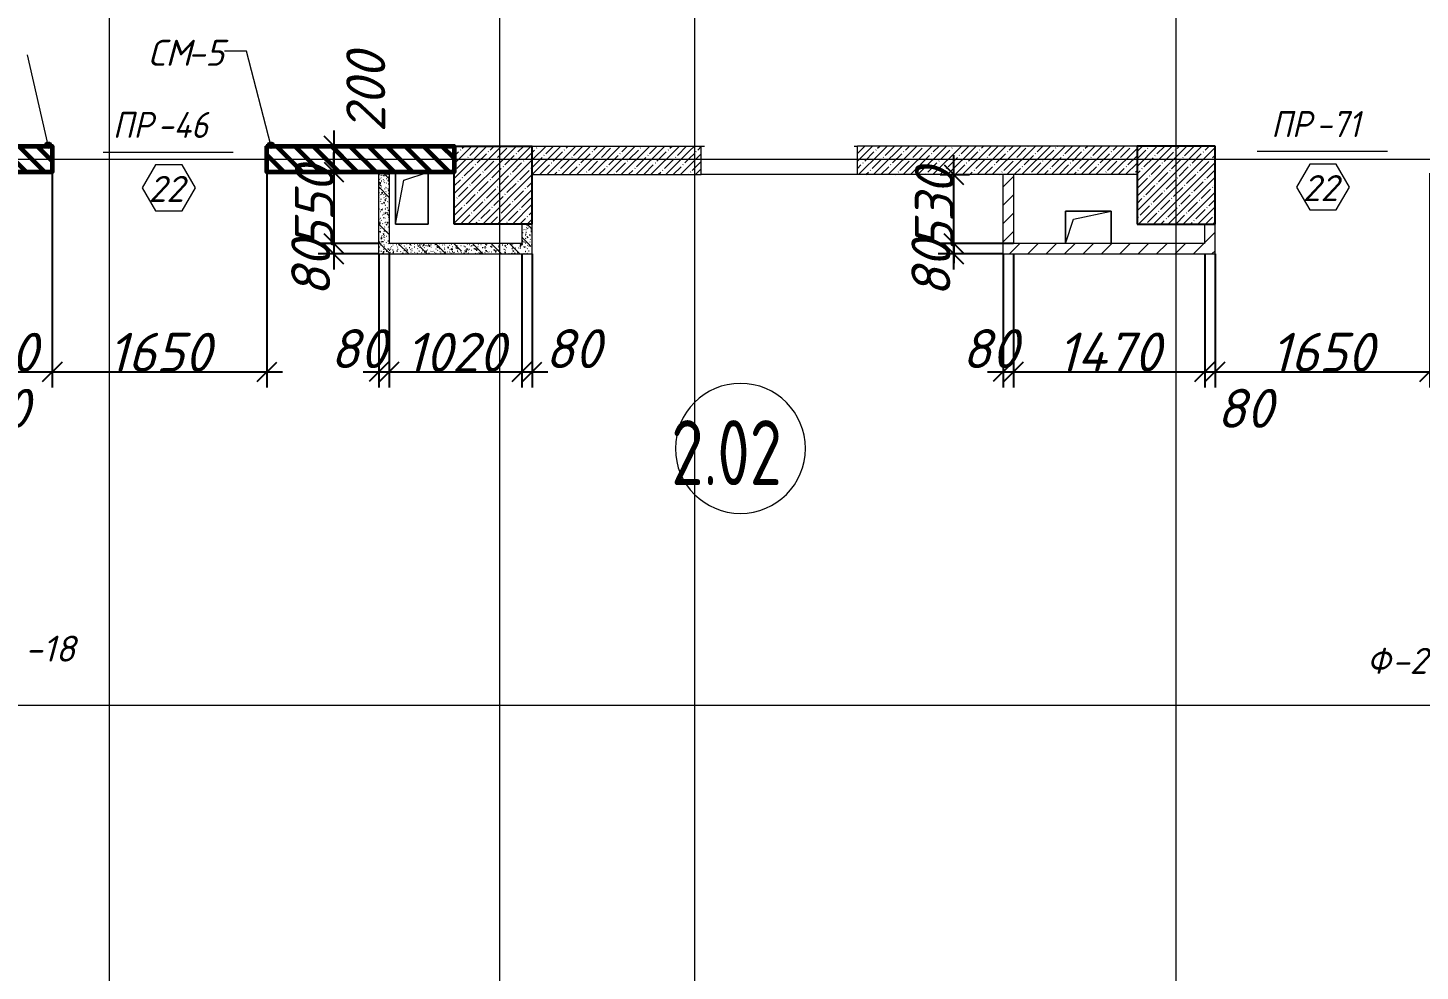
# Model space of a CAD drawing. Header units: millimetres. Extents: x 12986 to 523328, y -9759 to 30092.
# Drawn here: x 252479 to 263184, y -1211 to 6043 of the extents above; entities that cross this region are included whole.
import ezdxf

# ---------------------------------------------------------------- set-up
doc = ezdxf.new("R2010")
doc.units = ezdxf.units.MM
for name, color, linetype, lineweight in [('5) Блок ячеистый', 160, 'Continuous', 60), ('A-ANNO-DIMS', 7, 'Continuous', 9), ('A-AREA-IDEN', 7, 'Continuous', 9), ('A-DOOR-IDEN', 7, 'Continuous', 9), ('A-FLOR', 7, 'Continuous', 9), ('A-GENM', 7, 'Continuous', 9), ('A-GENM-1', 7, 'Continuous', 25), ('A-GENM-IDEN', 7, 'Continuous', 9), ('A-WALL-6', 18, 'Continuous', 13), ('A-WALL-FNSH-2', 7, 'Continuous', 5), ('A-WALL-FNSH-4', 250, 'Continuous', 13), ('A-WALL-PATT-1', 7, 'Continuous', 5), ('A-WALL-PATT-3', 250, 'Continuous', 5), ('A-WALL-PATT-4', 250, 'Continuous', 5), ('I-WALL', 7, 'Continuous', 5), ('S-COLS', 7, 'Continuous', 9), ('S-COLS-1', 7, 'Continuous', 5), ('S-COLS-2', 7, 'Continuous', 25), ('Оси-1', 7, 'Continuous', 20)]:
    doc.layers.add(name, color=color, linetype=linetype, lineweight=lineweight)
doc.layers.add('A-WALL-3', color=7, linetype='Continuous', lineweight=5, true_color=0x000000)
doc.layers.add('A-WALL-FNSH-3', color=7, linetype='Continuous', lineweight=13, true_color=0x008000)
doc.styles.add('ISOCPEUR_I_2', font='isocpeui.ttf', dxfattribs={"height": 300})
doc.styles.add('ISOCPEUR_I_4', font='isocpeui.ttf', dxfattribs={"width": 0.9, "height": 300})
doc.styles.add('СПДС', font='ГОСТ тип А.ttf', dxfattribs={"width": 0.9})
doc.dimstyles.new('ISO-2_0_0_9К_СРЕДНИЙ', dxfattribs={"dimscale": 304.8, "dimtxt": 199.196235, "dimasz": 0.492126, "dimexe": 0.393701, "dimexo": 0, "dimgap": 0, "dimtad": 1, "dimdec": 0, "dimzin": 0, "dimdsep": 46, "dimtxsty": 'ISOCPEUR_I_2', "dimblk1": 'OBLIQUE', "dimblk2": 'OBLIQUE', "dimsah": 1, "dimcen": 0.09, "dimdle": 0.393701, "dimazin": 0, "dimtfac": 1, "dimtdec": 4, "dimtix": 1, "dimtmove": 2, "dimatfit": 3, "dimfxl": 1, "dimtvp": 1, "dimtolj": 1, "dimtzin": 0, "dimarcsym": 2})
doc.dimstyles.new('ISO-2_0_0_9К_СРЕДНИЙ_2', dxfattribs={"dimscale": 304.8, "dimtxt": 199.196235, "dimasz": 0.492126, "dimexe": 0.393701, "dimexo": 0, "dimgap": 0, "dimtad": 1, "dimdec": 0, "dimzin": 0, "dimdsep": 46, "dimtxsty": 'ISOCPEUR_I_2', "dimblk1": 'OBLIQUE', "dimblk2": 'OBLIQUE', "dimsah": 1, "dimcen": 0.09, "dimdle": 0.393701, "dimazin": 0, "dimtfac": 1, "dimtdec": 4, "dimtix": 1, "dimtmove": 0, "dimatfit": 3, "dimfxl": 1, "dimtvp": 1, "dimtolj": 1, "dimtzin": 0, "dimarcsym": 2})
pattern_1 = [(50, (239096.85, -2765.93), (72.87376, -6.37607), [7.62, -83.82]), (355, (239096.85, -2765.93), (-14.097, 76.42244), [6.096, -67.056]), (100.451, (239102.924, -2766.464), (58.77696, 70.04687), [6.476, -71.236]), (46.184, (239096.85, -2745.61), (108.4314, -16.81745), [11.43, -125.73]), (96.636, (239105.89, -2747.01), (94.961, 98.9709), [9.714, -106.854]), (351.184, (239096.85, -2745.61), (94.9623, 98.9702), [9.144, -100.584]), (21, (239107.01, -2750.69), (60.64565, -40.90654), [7.62, -83.82]), (326, (239107.01, -2750.69), (24.72083, 73.67493), [6.096, -67.056]), (71.451, (239112.065, -2754.1), (85.3669, 32.76874), [6.476, -71.236]), (37.5, (239096.85, -2765.933), (1.235525, 33.822432), [3.353, -62.89, 3.353, -64.719, -67.31]), (37.5, (239096.85, -2765.933), (1.235525, 33.822432), [-134.315, 3.353, -63.957]), (7.5, (239096.85, -2765.933), (26.728146, 40.07255), [3.353, -35.458, 3.353, -61.366, -25.654]), (7.5, (239096.85, -2765.933), (26.728146, 40.07255), [-103.53, 3.353, -22.301]), (327.5, (239074.194, -2765.933), (54.236318, -2.292117), [3.353, -22.047, 3.353, -75.895, -105.156]), (327.5, (239074.194, -2765.933), (54.236318, -2.292117), [-104.648, 3.353, -101.803]), (317.5, (239064.034, -2765.933), (59.25158, 10.17014), [3.353, -29.667, 3.353, -49.276, -74.676]), (317.5, (239064.034, -2765.933), (59.25158, 10.17014), [-85.649, 3.353, -71.323])]
pattern_2 = [(135, (239096.85, -2765.93), (-142.5612, -142.5612), []), (135, (239239.41, -2765.93), (-142.5612, -142.5612), [252.016, -50.403, 3.353, -47.05])]
pattern_3 = [(45, (239096.85, -2765.93), (-70.71068, 70.71068), [])]
pattern_4 = [(45, (239096.85, -2765.93), (-57.02463, 57.02463), []), (45, (239153.876, -2765.93), (-57.02463, 57.02463), [100.806, -20.161, 3.353, -16.808])]

# ---------------------------------------------------------------- blocks, each defined once
blk = doc.blocks.new('Колонна_Несущая_Прямоугольное сечение - 600х600-V38-АР1_1_Кладочный план 2 этажа')
at = {"layer": 'S-COLS-1'}
h = blk.add_hatch(dxfattribs=at)
h.set_pattern_fill('FP_54', color=256, style=0, pattern_type=2)
h.set_pattern_definition([(45, (-22210, -7600), (-57.02463, 57.02463), []), (45, (-22152.975, -7600), (-57.02463, 57.02463), [100.806, -20.161, 3.353, -16.808])])
h.paths.add_polyline_path([(-300, -300), (300, -300), (300, 300), (-300, 300)], flags=0)
at = {"layer": 'S-COLS-2'}
for p, q in [((300, 300), (-300, 300)), ((-300, 300), (-300, -300)), ((300, -300), (300, 300)), ((-300, -300), (300, -300))]:
    blk.add_line(p, q, dxfattribs=at)
blk = doc.blocks.new('AR_Отверстие прямоугольное _в плите_ - AR_Отверстие прямоугольное _в плите_-24438805-АР1_1_Кладочный план 2 этажа')
at = {"layer": 'A-GENM'}
for p, q in [((-125, 200), (-125, -200)), ((-125, -200), (-62.5, 137.5)), ((-62.5, 137.5), (125, 200)), ((125, -200), (125, 200)), ((-125, -200), (125, -200))]:
    blk.add_line(p, q, dxfattribs=at)
blk = doc.blocks.new('AR_Отверстие прямоугольное _в плите_ - AR_Отверстие прямоугольное _в плите_-24498783-АР1_1_Кладочный план 2 этажа')
at = {"layer": 'A-GENM'}
for p, q in [((175, 125), (-175, 125)), ((-175, 125), (-175, -125)), ((-112.5, 62.5), (175, 125)), ((175, -125), (175, 125)), ((-175, -125), (-112.5, 62.5))]:
    blk.add_line(p, q, dxfattribs=at)
blk = doc.blocks.new('Фахверк_СКБ_Уголок_Тип 2 - СМ-5_200х2480h-30007438-АР1_1_Кладочный план 2 этажа')
at = {"layer": 'A-GENM-1'}
for p, q in [((125, 156), (125, 81)), ((200, 156), (125, 156)), ((131, 81), (131, 150)), ((131, 150), (200, 150)), ((200, 150), (200, 156)), ((125, 81), (131, 81)), ((131, 19), (125, 19)), ((125, 19), (125, -56)), ((131, -50), (131, 19)), ((125, -56), (200, -56)), ((200, -50), (131, -50)), ((200, -56), (200, -50))]:
    blk.add_line(p, q, dxfattribs=at)
blk = doc.blocks.new('Стойка_Влож_Полоса боковая - Полоса-27101091-АР1_1_Кладочный план 2 этажа')
at = {"layer": 'A-GENM'}
for p, q in [((-5, 85), (0, 85)), ((-5, -85), (-5, 85)), ((0, 31), (0, -31)), ((0, -85), (-5, -85))]:
    blk.add_line(p, q, dxfattribs=at)
blk = doc.blocks.new('Фахверк_СКБ_Уголок - Ф-20_200х3960 h-29699972-АР1_1_Кладочный план 2 этажа')
at = {"layer": 'A-GENM-1'}
for p, q in [((200, 156), (125, 156)), ((125, 156), (125, 81)), ((131, 81), (131, 150)), ((131, 150), (200, 150)), ((200, 150), (200, 156)), ((125, 81), (131, 81)), ((131, 19), (125, 19)), ((125, 19), (125, -56)), ((131, -50), (131, 19)), ((125, -56), (200, -56)), ((200, -50), (131, -50)), ((200, -56), (200, -50))]:
    blk.add_line(p, q, dxfattribs=at)
blk = doc.blocks.new('_Oblique')
at = {"color": 0, "linetype": 'ByBlock', "lineweight": -2}
blk.add_line((-0.5, -0.5), (0.5, 0.5), dxfattribs=at)
blk = doc.blocks.new('*D2130')
at = {"layer": 'A-ANNO-DIMS', "color": 0, "lineweight": -2, "transparency": 16777216}
for p, q in [((251857, 4534), (251857, 3278)), ((251507, 3504), (251507, 3278)), ((251387, 3398), (251977, 3398))]:
    blk.add_line(p, q, dxfattribs=at)
at = {"layer": 'Defpoints', "color": 0, "transparency": 16777216}
for p in [(251857, 4534), (251507, 3504), (251857, 3398)]:
    blk.add_point(p, dxfattribs=at)
at = {"layer": 'A-ANNO-DIMS', "color": 0, "lineweight": -2, "transparency": 16777216, "xscale": 150, "yscale": 150, "zscale": 150, "rotation": 180}
blk.add_blockref('_Oblique', (251507, 3398), dxfattribs=at)
at = {"layer": 'A-ANNO-DIMS', "color": 0, "lineweight": -2, "transparency": 16777216, "xscale": 150, "yscale": 150, "zscale": 150}
blk.add_blockref('_Oblique', (251857, 3398), dxfattribs=at)
at = {"layer": 'A-ANNO-DIMS', "color": 0, "transparency": 16777216, "insert": (251857, 3267), "char_height": 300, "width": 455.09, "attachment_point": 1, "line_spacing_factor": 1.149209, "style": 'ISOCPEUR_I_2'}
blk.add_mtext('\\A1;350', dxfattribs=at)
blk = doc.blocks.new('*D2131')
at = {"layer": 'A-ANNO-DIMS', "color": 0, "lineweight": -2, "transparency": 16777216}
for p, q in [((252667, 4931), (252667, 3278)), ((251857, 4534), (251857, 3278)), ((251737, 3398), (252787, 3398))]:
    blk.add_line(p, q, dxfattribs=at)
at = {"layer": 'Defpoints', "color": 0, "transparency": 16777216}
for p in [(252667, 4931), (251857, 4534), (252667, 3398)]:
    blk.add_point(p, dxfattribs=at)
at = {"layer": 'A-ANNO-DIMS', "color": 0, "lineweight": -2, "transparency": 16777216, "xscale": 150, "yscale": 150, "zscale": 150, "rotation": 180}
blk.add_blockref('_Oblique', (251857, 3398), dxfattribs=at)
at = {"layer": 'A-ANNO-DIMS', "color": 0, "lineweight": -2, "transparency": 16777216, "xscale": 150, "yscale": 150, "zscale": 150}
blk.add_blockref('_Oblique', (252667, 3398), dxfattribs=at)
at = {"layer": 'A-ANNO-DIMS', "color": 0, "transparency": 16777216, "insert": (252262, 3548), "char_height": 300, "width": 409.12, "attachment_point": 5, "style": 'ISOCPEUR_I_2'}
blk.add_mtext('\\A1;810', dxfattribs=at)
blk = doc.blocks.new('*D2132')
at = {"layer": 'A-ANNO-DIMS', "color": 0, "lineweight": -2, "transparency": 16777216}
for p, q in [((252667, 4931), (252667, 3278)), ((254317, 4934), (254317, 3278)), ((252547, 3398), (254437, 3398))]:
    blk.add_line(p, q, dxfattribs=at)
at = {"layer": 'Defpoints', "color": 0, "transparency": 16777216}
for p in [(252667, 4931), (254317, 4934), (254317, 3398)]:
    blk.add_point(p, dxfattribs=at)
at = {"layer": 'A-ANNO-DIMS', "color": 0, "lineweight": -2, "transparency": 16777216, "xscale": 150, "yscale": 150, "zscale": 150, "rotation": 180}
blk.add_blockref('_Oblique', (252667, 3398), dxfattribs=at)
at = {"layer": 'A-ANNO-DIMS', "color": 0, "lineweight": -2, "transparency": 16777216, "xscale": 150, "yscale": 150, "zscale": 150}
blk.add_blockref('_Oblique', (254317, 3398), dxfattribs=at)
at = {"layer": 'A-ANNO-DIMS', "color": 0, "transparency": 16777216, "insert": (253492, 3548), "char_height": 300, "width": 560.81, "attachment_point": 5, "style": 'ISOCPEUR_I_2'}
blk.add_mtext('\\A1;1650', dxfattribs=at)
blk = doc.blocks.new('*D2133')
at = {"layer": 'A-ANNO-DIMS', "color": 0, "lineweight": -2, "transparency": 16777216}
for p, q in [((259977, 4304), (259977, 3278)), ((260057, 4301), (260057, 3278)), ((259857, 3398), (260177, 3398))]:
    blk.add_line(p, q, dxfattribs=at)
at = {"layer": 'Defpoints', "color": 0, "transparency": 16777216}
for p in [(259977, 4304), (260057, 4301), (260057, 3398)]:
    blk.add_point(p, dxfattribs=at)
at = {"layer": 'A-ANNO-DIMS', "color": 0, "lineweight": -2, "transparency": 16777216, "xscale": 150, "yscale": 150, "zscale": 150, "rotation": 180}
blk.add_blockref('_Oblique', (259977, 3398), dxfattribs=at)
at = {"layer": 'A-ANNO-DIMS', "color": 0, "lineweight": -2, "transparency": 16777216, "xscale": 150, "yscale": 150, "zscale": 150}
blk.add_blockref('_Oblique', (260057, 3398), dxfattribs=at)
at = {"layer": 'A-ANNO-DIMS', "color": 0, "transparency": 16777216, "insert": (259661, 3726), "char_height": 300, "width": 303.39, "attachment_point": 1, "line_spacing_factor": 1.149209, "style": 'ISOCPEUR_I_2'}
blk.add_mtext('\\A1;80', dxfattribs=at)
blk = doc.blocks.new('*D2134')
at = {"layer": 'A-ANNO-DIMS', "color": 0, "lineweight": -2, "transparency": 16777216}
for p, q in [((260057, 4301), (260057, 3278)), ((261527, 4301), (261527, 3278)), ((259937, 3398), (261647, 3398))]:
    blk.add_line(p, q, dxfattribs=at)
at = {"layer": 'Defpoints', "color": 0, "transparency": 16777216}
for p in [(260057, 4301), (261527, 4301), (261527, 3398)]:
    blk.add_point(p, dxfattribs=at)
at = {"layer": 'A-ANNO-DIMS', "color": 0, "lineweight": -2, "transparency": 16777216, "xscale": 150, "yscale": 150, "zscale": 150, "rotation": 180}
blk.add_blockref('_Oblique', (260057, 3398), dxfattribs=at)
at = {"layer": 'A-ANNO-DIMS', "color": 0, "lineweight": -2, "transparency": 16777216, "xscale": 150, "yscale": 150, "zscale": 150}
blk.add_blockref('_Oblique', (261527, 3398), dxfattribs=at)
at = {"layer": 'A-ANNO-DIMS', "color": 0, "transparency": 16777216, "insert": (260792, 3550), "char_height": 300, "width": 579.2, "attachment_point": 5, "style": 'ISOCPEUR_I_2'}
blk.add_mtext('\\A1;1470', dxfattribs=at)
blk = doc.blocks.new('*D2135')
at = {"layer": 'A-ANNO-DIMS', "color": 0, "lineweight": -2, "transparency": 16777216}
for p, q in [((261527, 4301), (261527, 3278)), ((261607, 4304), (261607, 3278)), ((261407, 3398), (261727, 3398))]:
    blk.add_line(p, q, dxfattribs=at)
at = {"layer": 'Defpoints', "color": 0, "transparency": 16777216}
for p in [(261527, 4301), (261607, 4304), (261607, 3398)]:
    blk.add_point(p, dxfattribs=at)
at = {"layer": 'A-ANNO-DIMS', "color": 0, "lineweight": -2, "transparency": 16777216, "xscale": 150, "yscale": 150, "zscale": 150, "rotation": 180}
blk.add_blockref('_Oblique', (261527, 3398), dxfattribs=at)
at = {"layer": 'A-ANNO-DIMS', "color": 0, "lineweight": -2, "transparency": 16777216, "xscale": 150, "yscale": 150, "zscale": 150}
blk.add_blockref('_Oblique', (261607, 3398), dxfattribs=at)
at = {"layer": 'A-ANNO-DIMS', "color": 0, "transparency": 16777216, "insert": (261619, 3267), "char_height": 300, "width": 303.39, "attachment_point": 1, "line_spacing_factor": 1.149209, "style": 'ISOCPEUR_I_2'}
blk.add_mtext('\\A1;80', dxfattribs=at)
blk = doc.blocks.new('*D2136')
at = {"layer": 'A-ANNO-DIMS', "color": 0, "lineweight": -2, "transparency": 16777216}
for p, q in [((263257, 4926), (263257, 3278)), ((261607, 4304), (261607, 3278)), ((261487, 3398), (263377, 3398))]:
    blk.add_line(p, q, dxfattribs=at)
at = {"layer": 'Defpoints', "color": 0, "transparency": 16777216}
for p in [(263257, 4926), (261607, 4304), (263257, 3398)]:
    blk.add_point(p, dxfattribs=at)
at = {"layer": 'A-ANNO-DIMS', "color": 0, "lineweight": -2, "transparency": 16777216, "xscale": 150, "yscale": 150, "zscale": 150, "rotation": 180}
blk.add_blockref('_Oblique', (261607, 3398), dxfattribs=at)
at = {"layer": 'A-ANNO-DIMS', "color": 0, "lineweight": -2, "transparency": 16777216, "xscale": 150, "yscale": 150, "zscale": 150}
blk.add_blockref('_Oblique', (263257, 3398), dxfattribs=at)
at = {"layer": 'A-ANNO-DIMS', "color": 0, "transparency": 16777216, "insert": (262432, 3548), "char_height": 300, "width": 560.81, "attachment_point": 5, "style": 'ISOCPEUR_I_2'}
blk.add_mtext('\\A1;1650', dxfattribs=at)
blk = doc.blocks.new('*D2200')
at = {"layer": 'A-ANNO-DIMS', "color": 0, "lineweight": -2, "transparency": 16777216}
for p, q in [((255177, 4304), (255177, 3278)), ((255257, 4301), (255257, 3278)), ((255057, 3398), (255377, 3398))]:
    blk.add_line(p, q, dxfattribs=at)
at = {"layer": 'Defpoints', "color": 0, "transparency": 16777216}
for p in [(255177, 4304), (255257, 4301), (255257, 3398)]:
    blk.add_point(p, dxfattribs=at)
at = {"layer": 'A-ANNO-DIMS', "color": 0, "lineweight": -2, "transparency": 16777216, "xscale": 150, "yscale": 150, "zscale": 150, "rotation": 180}
blk.add_blockref('_Oblique', (255177, 3398), dxfattribs=at)
at = {"layer": 'A-ANNO-DIMS', "color": 0, "lineweight": -2, "transparency": 16777216, "xscale": 150, "yscale": 150, "zscale": 150}
blk.add_blockref('_Oblique', (255257, 3398), dxfattribs=at)
at = {"layer": 'A-ANNO-DIMS', "color": 0, "transparency": 16777216, "insert": (254804, 3726), "char_height": 300, "width": 303.39, "attachment_point": 1, "line_spacing_factor": 1.149209, "style": 'ISOCPEUR_I_2'}
blk.add_mtext('\\A1;80', dxfattribs=at)
blk = doc.blocks.new('*D2201')
at = {"layer": 'A-ANNO-DIMS', "color": 0, "lineweight": -2, "transparency": 16777216}
for p, q in [((255257, 4301), (255257, 3278)), ((256277, 4301), (256277, 3278)), ((255137, 3398), (256397, 3398))]:
    blk.add_line(p, q, dxfattribs=at)
at = {"layer": 'Defpoints', "color": 0, "transparency": 16777216}
for p in [(255257, 4301), (256277, 4301), (256277, 3398)]:
    blk.add_point(p, dxfattribs=at)
at = {"layer": 'A-ANNO-DIMS', "color": 0, "lineweight": -2, "transparency": 16777216, "xscale": 150, "yscale": 150, "zscale": 150, "rotation": 180}
blk.add_blockref('_Oblique', (255257, 3398), dxfattribs=at)
at = {"layer": 'A-ANNO-DIMS', "color": 0, "lineweight": -2, "transparency": 16777216, "xscale": 150, "yscale": 150, "zscale": 150}
blk.add_blockref('_Oblique', (256277, 3398), dxfattribs=at)
at = {"layer": 'A-ANNO-DIMS', "color": 0, "transparency": 16777216, "insert": (255767, 3548), "char_height": 300, "width": 560.81, "attachment_point": 5, "style": 'ISOCPEUR_I_2'}
blk.add_mtext('\\A1;1020', dxfattribs=at)
blk = doc.blocks.new('*D2202')
at = {"layer": 'A-ANNO-DIMS', "color": 0, "lineweight": -2, "transparency": 16777216}
for p, q in [((256277, 4301), (256277, 3278)), ((256357, 4304), (256357, 3278)), ((256157, 3398), (256477, 3398))]:
    blk.add_line(p, q, dxfattribs=at)
at = {"layer": 'Defpoints', "color": 0, "transparency": 16777216}
for p in [(256277, 4301), (256357, 4304), (256357, 3398)]:
    blk.add_point(p, dxfattribs=at)
at = {"layer": 'A-ANNO-DIMS', "color": 0, "lineweight": -2, "transparency": 16777216, "xscale": 150, "yscale": 150, "zscale": 150, "rotation": 180}
blk.add_blockref('_Oblique', (256277, 3398), dxfattribs=at)
at = {"layer": 'A-ANNO-DIMS', "color": 0, "lineweight": -2, "transparency": 16777216, "xscale": 150, "yscale": 150, "zscale": 150}
blk.add_blockref('_Oblique', (256357, 3398), dxfattribs=at)
at = {"layer": 'A-ANNO-DIMS', "color": 0, "transparency": 16777216, "insert": (256455, 3726), "char_height": 300, "width": 303.39, "attachment_point": 1, "line_spacing_factor": 1.149209, "style": 'ISOCPEUR_I_2'}
blk.add_mtext('\\A1;80', dxfattribs=at)
blk = doc.blocks.new('*D2203')
at = {"layer": 'A-ANNO-DIMS', "color": 0, "lineweight": -2, "transparency": 16777216}
for p, q in [((254832, 5254), (254832, 4814)), ((254938, 5134), (254712, 5134)), ((254938, 4934), (254712, 4934))]:
    blk.add_line(p, q, dxfattribs=at)
at = {"layer": 'Defpoints', "color": 0, "transparency": 16777216}
for p in [(254938, 5134), (254832, 4934), (254938, 4934)]:
    blk.add_point(p, dxfattribs=at)
at = {"layer": 'A-ANNO-DIMS', "color": 0, "lineweight": -2, "transparency": 16777216, "xscale": 150, "yscale": 150, "zscale": 150}
for p, rotation in [((254832, 5134), 90), ((254832, 4934), 270)]:
    blk.add_blockref('_Oblique', p, dxfattribs=dict(at, rotation=rotation))
at = {"layer": 'A-ANNO-DIMS', "color": 0, "transparency": 16777216, "insert": (254927, 5239), "char_height": 300, "width": 455.09, "attachment_point": 1, "rotation": 90, "line_spacing_factor": 1.149209, "style": 'ISOCPEUR_I_2'}
blk.add_mtext('\\A1;200', dxfattribs=at)
blk = doc.blocks.new('*D2204')
at = {"layer": 'A-ANNO-DIMS', "color": 0, "lineweight": -2, "transparency": 16777216}
for p, q in [((254832, 4934), (254832, 5084)), ((254938, 4934), (254712, 4934)), ((254832, 4934), (254832, 4384)), ((255174, 4384), (254712, 4384)), ((254832, 4384), (254832, 4234))]:
    blk.add_line(p, q, dxfattribs=at)
at = {"layer": 'Defpoints', "color": 0, "transparency": 16777216}
for p in [(254938, 4934), (254832, 4384), (255174, 4384)]:
    blk.add_point(p, dxfattribs=at)
at = {"layer": 'A-ANNO-DIMS', "color": 0, "lineweight": -2, "transparency": 16777216, "xscale": 150, "yscale": 150, "zscale": 150}
for p, rotation in [((254832, 4934), 270), ((254832, 4384), 90)]:
    blk.add_blockref('_Oblique', p, dxfattribs=dict(at, rotation=rotation))
at = {"layer": 'A-ANNO-DIMS', "color": 0, "transparency": 16777216, "insert": (254682, 4659), "char_height": 300, "width": 455.09, "attachment_point": 5, "rotation": 90, "style": 'ISOCPEUR_I_2'}
blk.add_mtext('\\A1;550', dxfattribs=at)
blk = doc.blocks.new('*D2205')
at = {"layer": 'A-ANNO-DIMS', "color": 0, "lineweight": -2, "transparency": 16777216}
for p, q in [((254832, 4504), (254832, 4184)), ((255174, 4384), (254712, 4384)), ((255177, 4304), (254712, 4304))]:
    blk.add_line(p, q, dxfattribs=at)
at = {"layer": 'Defpoints', "color": 0, "transparency": 16777216}
for p in [(254832, 4304), (255174, 4384), (255177, 4304)]:
    blk.add_point(p, dxfattribs=at)
at = {"layer": 'A-ANNO-DIMS', "color": 0, "lineweight": -2, "transparency": 16777216, "xscale": 150, "yscale": 150, "zscale": 150}
for p, rotation in [((254832, 4384), 90), ((254832, 4304), 270)]:
    blk.add_blockref('_Oblique', p, dxfattribs=dict(at, rotation=rotation))
at = {"layer": 'A-ANNO-DIMS', "color": 0, "transparency": 16777216, "insert": (254504, 3975), "char_height": 300, "width": 303.39, "attachment_point": 1, "rotation": 90, "line_spacing_factor": 1.149209, "style": 'ISOCPEUR_I_2'}
blk.add_mtext('\\A1;80', dxfattribs=at)
blk = doc.blocks.new('AAR_СКБ_Марка_Двери_Перемычка и проем - Марка перемычки и проема-25306769-АР1_1_Кладочный план 2 этажа')
at = {"layer": 'A-DOOR-IDEN'}
for p, q in [((-5, 0), (5, 0)), ((-0.97, -0.98), (-1.99, -2.75)), ((1.07, -0.98), (-0.97, -0.98)), ((2.09, -2.75), (1.07, -0.98)), ((-1.99, -2.75), (-0.97, -4.51)), ((1.07, -4.51), (2.09, -2.75)), ((-0.97, -4.51), (1.07, -4.51))]:
    blk.add_line(p, q, dxfattribs=at)
blk = doc.blocks.new('*D2563')
at = {"layer": 'A-ANNO-DIMS', "color": 0, "lineweight": -2, "transparency": 16777216}
for p, q in [((259599, 4184), (259599, 4504)), ((260057, 4384), (259479, 4384)), ((259977, 4304), (259479, 4304))]:
    blk.add_line(p, q, dxfattribs=at)
at = {"layer": 'Defpoints', "color": 0, "transparency": 16777216}
for p in [(259599, 4384), (259977, 4304), (260057, 4384)]:
    blk.add_point(p, dxfattribs=at)
at = {"layer": 'A-ANNO-DIMS', "color": 0, "lineweight": -2, "transparency": 16777216, "xscale": 150, "yscale": 150, "zscale": 150}
for p, rotation in [((259599, 4384), 90), ((259599, 4304), 270)]:
    blk.add_blockref('_Oblique', p, dxfattribs=dict(at, rotation=rotation))
at = {"layer": 'A-ANNO-DIMS', "color": 0, "transparency": 16777216, "insert": (259272, 3973), "char_height": 300, "width": 303.39, "attachment_point": 1, "rotation": 90, "line_spacing_factor": 1.149209, "style": 'ISOCPEUR_I_2'}
blk.add_mtext('\\A1;80', dxfattribs=at)
blk = doc.blocks.new('*D2564')
at = {"layer": 'A-ANNO-DIMS', "color": 0, "lineweight": -2, "transparency": 16777216}
for p, q in [((259599, 4914), (259599, 5064)), ((259493, 4914), (259719, 4914)), ((259599, 4384), (259599, 4914)), ((260057, 4384), (259479, 4384)), ((259599, 4384), (259599, 4234))]:
    blk.add_line(p, q, dxfattribs=at)
at = {"layer": 'Defpoints', "color": 0, "transparency": 16777216}
for p in [(259493, 4914), (259599, 4914), (260057, 4384)]:
    blk.add_point(p, dxfattribs=at)
at = {"layer": 'A-ANNO-DIMS', "color": 0, "lineweight": -2, "transparency": 16777216, "xscale": 150, "yscale": 150, "zscale": 150}
for p, rotation in [((259599, 4914), 270), ((259599, 4384), 90)]:
    blk.add_blockref('_Oblique', p, dxfattribs=dict(at, rotation=rotation))
at = {"layer": 'A-ANNO-DIMS', "color": 0, "transparency": 16777216, "insert": (259449, 4649), "char_height": 300, "width": 455.09, "attachment_point": 5, "rotation": 90, "style": 'ISOCPEUR_I_2'}
blk.add_mtext('\\A1;530', dxfattribs=at)
blk = doc.blocks.new('Марка_Помещения - Номер-25198446-Объем проектирования 2 этажа')
at = {"layer": 'A-AREA-IDEN'}
for start, end in [(360, 180), (180, 360)]:
    blk.add_arc((0, 0), 2.5, start, end, dxfattribs=at)

msp = doc.modelspace()

# ---------------------------------------------------------------- hatches: boundary and pattern name
at = {"layer": '5) Блок ячеистый'}
h = msp.add_hatch(dxfattribs=at)
h.set_pattern_fill('FP_22', color=256, style=0, pattern_type=2)
h.set_pattern_definition([(135, (239096.85, -2765.93), (-70.7107, -70.7107), [])])
h.paths.add_polyline_path([(254386.13763, 4934.06731), (255756.85078, 4934.06731), (255756.85078, 5134.06731), (254317.13763, 5134.06731), (254317.13763, 4934.06731)], flags=0)
h.paths.add_polyline_path([(252667.13763, 4934.06731), (252667.13763, 5134.06731), (251856.85078, 5134.06731), (251856.85078, 4934.06731), (252598.13763, 4934.06731)], flags=0)
at = {"layer": 'A-GENM-IDEN'}
h = msp.add_hatch(color=256, dxfattribs=at)
edge = h.paths.add_edge_path(flags=0)
edge.add_arc((252635.63763, 5140.06731), 25, 0, 360)
h = msp.add_hatch(color=256, dxfattribs=at)
edge = h.paths.add_edge_path(flags=0)
edge.add_arc((254346.13763, 5140.06731), 25, 0, 360)
at = {"layer": 'A-WALL-PATT-1'}
h = msp.add_hatch(dxfattribs=at)
h.set_pattern_fill('FP_7', color=256, style=0, pattern_type=2)
h.set_pattern_definition(pattern_4)
h.paths.add_polyline_path([(259976.85079, 4914.06731), (261006.85079, 4914.06731), (261006.85079, 5134.06731), (259036.85079, 5134.06731), (259036.85079, 4914.06731)], flags=0)
h.paths.add_polyline_path([(256356.85078, 4914.06731), (257566.85078, 4914.06731), (257566.85078, 5134.06731), (256356.85078, 5134.06731)], flags=0)
h = msp.add_hatch(dxfattribs=at)
h.set_pattern_fill('FP_7', color=256, style=0, pattern_type=2)
h.set_pattern_definition(pattern_4)
h.paths.add_polyline_path([(258856.85078, 4914.06731), (259036.85079, 4914.06731), (259036.85079, 5134.06731), (258856.85078, 5134.06731)], flags=0)
h.paths.add_polyline_path([(257656.85078, 4914.06731), (257656.85078, 5134.06731), (257566.85078, 5134.06731), (257566.85078, 4914.06731)], flags=0)
at = {"layer": 'A-WALL-PATT-3'}
h = msp.add_hatch(dxfattribs=at)
h.set_pattern_fill('FP_24', color=256, style=0, pattern_type=2)
h.set_pattern_definition(pattern_3)
h.paths.add_polyline_path([(259976.85079, 4384.06731), (260056.85079, 4384.06731), (260056.85079, 4914.06731), (259976.85079, 4914.06731)], flags=0)
h = msp.add_hatch(dxfattribs=at)
h.set_pattern_fill('FP_24', color=256, style=0, pattern_type=2)
h.set_pattern_definition(pattern_3)
h.paths.add_polyline_path([(261606.85079, 4304.06731), (261606.85079, 4534.06731), (261526.85079, 4534.06731), (261526.85079, 4304.06731)], flags=0)
h = msp.add_hatch(dxfattribs=at)
h.set_pattern_fill('FP_24', color=256, style=0, pattern_type=2)
h.set_pattern_definition(pattern_3)
h.paths.add_polyline_path([(259976.85079, 4304.06731), (261526.85079, 4304.06731), (261526.85079, 4384.06731), (259976.85079, 4384.06731)], flags=0)
at = {"layer": 'A-WALL-PATT-4'}
h = msp.add_hatch(dxfattribs=at)
h.set_pattern_fill('FP_25', color=256, style=0, pattern_type=2)
h.set_pattern_definition(pattern_1)
h.paths.add_polyline_path([(255256.85078, 4304.06731), (255256.85078, 4934.06731), (255176.85078, 4934.06731), (255176.85078, 4304.06731)], flags=0)
h = msp.add_hatch(dxfattribs=at)
h.set_pattern_fill('FP_26', color=256, style=0, pattern_type=2)
h.set_pattern_definition(pattern_2)
h.paths.add_polyline_path([(255256.85078, 4304.06731), (255256.85078, 4934.06731), (255176.85078, 4934.06731), (255176.85078, 4304.06731)], flags=0)
h = msp.add_hatch(dxfattribs=at)
h.set_pattern_fill('FP_25', color=256, style=0, pattern_type=2)
h.set_pattern_definition(pattern_1)
h.paths.add_polyline_path([(256276.85078, 4384.06731), (256356.85078, 4384.06731), (256356.85078, 4534.06731), (256276.85078, 4534.06731)], flags=0)
h = msp.add_hatch(dxfattribs=at)
h.set_pattern_fill('FP_26', color=256, style=0, pattern_type=2)
h.set_pattern_definition(pattern_2)
h.paths.add_polyline_path([(256276.85078, 4384.06731), (256356.85078, 4384.06731), (256356.85078, 4534.06731), (256276.85078, 4534.06731)], flags=0)
h = msp.add_hatch(dxfattribs=at)
h.set_pattern_fill('FP_25', color=256, style=0, pattern_type=2)
h.set_pattern_definition(pattern_1)
h.paths.add_polyline_path([(256356.85078, 4304.06731), (256356.85078, 4384.06731), (255256.85078, 4384.06731), (255256.85078, 4304.06731), (255852.16331, 4304.06731)], flags=0)
h = msp.add_hatch(dxfattribs=at)
h.set_pattern_fill('FP_26', color=256, style=0, pattern_type=2)
h.set_pattern_definition(pattern_2)
h.paths.add_polyline_path([(256356.85078, 4304.06731), (256356.85078, 4384.06731), (255256.85078, 4384.06731), (255256.85078, 4304.06731), (255852.16331, 4304.06731)], flags=0)
at = {"layer": 'S-COLS-1'}
h = msp.add_hatch(dxfattribs=at)
h.set_pattern_fill('FP_7', color=256, style=0, pattern_type=2)
h.set_pattern_definition(pattern_4)
h.paths.add_polyline_path([(255852.16331, 4534.06731), (256356.85078, 4534.06731), (256356.85078, 5134.06731), (255756.85078, 5134.06731), (255756.85078, 4534.06731)], flags=0)

# ---------------------------------------------------------------- linework, layer by layer
at = {"layer": '5) Блок ячеистый'}
for points in [[(251856.85078, 5134.06731), (252667.13763, 5134.06731), (252667.13763, 4934.06731), (251856.85078, 4934.06731)], [(254317.13763, 5134.06731), (255756.85078, 5134.06731), (255756.85078, 4934.06731), (254317.13763, 4934.06731)]]:
    msp.add_lwpolyline(points, close=True, dxfattribs=at)
at = {"layer": 'A-FLOR'}
for p, q in [((255306.85078, 4534.06731), (255306.85078, 4934.06731)), ((255556.85078, 4934.06731), (255556.85078, 4534.06731)), ((260456.85079, 4634.06731), (260806.85079, 4634.06731)), ((260456.85079, 4384.06731), (260456.85079, 4634.06731)), ((260806.85079, 4634.06731), (260806.85079, 4384.06731)), ((255556.85078, 4534.06731), (255306.85078, 4534.06731))]:
    msp.add_line(p, q, dxfattribs=at)
at = {"layer": 'A-GENM-IDEN'}
for p, q in [((252635.63763, 5140.06731), (252476.71564, 5835.98019)), ((254159.04548, 5863.6188), (253992.13763, 5863.6188)), ((254346.13763, 5140.06731), (254159.04548, 5863.6188))]:
    msp.add_line(p, q, dxfattribs=at)
for centre in [(252635.63763, 5140.06731), (254346.13763, 5140.06731)]:
    msp.add_circle(centre, 25, dxfattribs=at)
at = {"layer": 'A-WALL-3'}
for p, q in [((256356.85078, 4914.06731), (256356.85078, 5134.06731)), ((256356.85078, 5134.06731), (257656.85078, 5134.06731)), ((257656.85078, 4914.06731), (257656.85078, 5134.06731)), ((258856.85078, 4914.06731), (258856.85078, 5134.06731)), ((261006.85079, 5134.06731), (258856.85078, 5134.06731)), ((256356.85078, 4914.06731), (257656.85078, 4914.06731)), ((259976.85079, 4914.06731), (258856.85078, 4914.06731)), ((261006.85079, 4914.06731), (260056.85079, 4914.06731))]:
    msp.add_line(p, q, dxfattribs=at)
at = {"layer": 'A-WALL-6'}
msp.add_line((260056.85079, 4914.06731), (259976.85079, 4914.06731), dxfattribs=at)
at = {"layer": 'A-WALL-FNSH-2'}
for p, q in [((251856.85078, 5134.06731), (252598.13763, 5134.06731)), ((252667.13763, 5003.06731), (252667.13763, 5065.06731)), ((254317.13763, 5003.06731), (254317.13763, 5065.06731)), ((255756.85078, 5134.06731), (254386.13763, 5134.06731)), ((255756.85078, 4934.06731), (255756.85078, 5134.06731)), ((251856.85078, 4934.06731), (252598.13763, 4934.06731)), ((255756.85078, 4934.06731), (254386.13763, 4934.06731))]:
    msp.add_line(p, q, dxfattribs=at)
at = {"layer": 'A-WALL-FNSH-3'}
for p, q in [((259976.85079, 4304.06731), (259976.85079, 4914.06731)), ((260056.85079, 4914.06731), (260056.85079, 4384.06731)), ((261526.85079, 4534.06731), (261526.85079, 4384.06731)), ((261606.85079, 4304.06731), (261606.85079, 4534.06731)), ((259976.85079, 4304.06731), (261606.85079, 4304.06731)), ((261526.85079, 4384.06731), (260056.85079, 4384.06731))]:
    msp.add_line(p, q, dxfattribs=at)
at = {"layer": 'A-WALL-FNSH-4'}
for p, q in [((255176.85078, 4304.06731), (255176.85078, 4934.06731)), ((255256.85078, 4934.06731), (255256.85078, 4384.06731)), ((256276.85078, 4534.06731), (256276.85078, 4384.06731)), ((256356.85078, 4534.06731), (256276.85078, 4534.06731)), ((256356.85078, 4304.06731), (256356.85078, 4534.06731)), ((255176.85078, 4304.06731), (256356.85078, 4304.06731)), ((256276.85078, 4384.06731), (255256.85078, 4384.06731))]:
    msp.add_line(p, q, dxfattribs=at)
at = {"layer": 'I-WALL'}
for p, q in [((257656.85078, 5134.06731), (257681.85078, 5134.06731)), ((258831.85078, 5134.06731), (258856.85078, 5134.06731)), ((258856.85078, 4914.06731), (257656.85078, 4914.06731))]:
    msp.add_line(p, q, dxfattribs=at)
at = {"layer": 'S-COLS-2'}
for p, q in [((255756.85078, 4534.06731), (255756.85078, 5134.06731)), ((255756.85078, 5134.06731), (256356.85078, 5134.06731)), ((256356.85078, 4534.06731), (256356.85078, 5134.06731)), ((256356.85078, 4534.06731), (255756.85078, 4534.06731))]:
    msp.add_line(p, q, dxfattribs=at)
at = {"layer": 'Оси-1'}
for p, q in [((253106.85078, -6915.9327), (253106.85078, 25871.01046)), ((256106.85078, -6915.9327), (256106.85078, 25871.01046)), ((257606.85078, -6915.9327), (257606.85078, 25871.01046)), ((261306.85078, -6915.9327), (261306.85078, 25871.01046)), ((234936.85079, 5034.0673), (365048.47884, 5034.0673)), ((234936.85079, 834.0673), (365048.47884, 834.0673))]:
    msp.add_line(p, q, dxfattribs=at)

# ---------------------------------------------------------------- block references
at = {"layer": 'A-AREA-IDEN', "xscale": 199.9999999999999, "yscale": 199.9999999999999, "zscale": 199.9999999999999}
msp.add_blockref('Марка_Помещения - Номер-25198446-Объем проектирования 2 этажа', (257957.527, 2809.19057), dxfattribs=at)
at = {"layer": 'A-DOOR-IDEN', "xscale": 99.99999999999993, "yscale": 99.99999999999993, "zscale": 99.99999999999993}
for p in [(253558.02676, 5087.18208), (262431.85079, 5093.42539)]:
    msp.add_blockref('AAR_СКБ_Марка_Двери_Перемычка и проем - Марка перемычки и проема-25306769-АР1_1_Кладочный план 2 этажа', p, dxfattribs=at)
at = {"layer": 'A-GENM'}
for name, p in [('Стойка_Влож_Полоса боковая - Полоса-27101091-АР1_1_Кладочный план 2 этажа', (254311.13763, 5034.06731)), ('AR_Отверстие прямоугольное _в плите_ - AR_Отверстие прямоугольное _в плите_-24438805-АР1_1_Кладочный план 2 этажа', (255431.85078, 4734.06731)), ('AR_Отверстие прямоугольное _в плите_ - AR_Отверстие прямоугольное _в плите_-24498783-АР1_1_Кладочный план 2 этажа', (260631.85079, 4509.06731))]:
    msp.add_blockref(name, p, dxfattribs=at)
at = {"layer": 'A-GENM-1', "rotation": 180}
msp.add_blockref('Фахверк_СКБ_Уголок - Ф-20_200х3960 h-29699972-АР1_1_Кладочный план 2 этажа', (252798.13763, 5084.06731), dxfattribs=at)
at = {"layer": 'A-GENM-1'}
msp.add_blockref('Фахверк_СКБ_Уголок_Тип 2 - СМ-5_200х2480h-30007438-АР1_1_Кладочный план 2 этажа', (254186.13763, 4984.06731), dxfattribs=at)
at = {"layer": 'S-COLS'}
msp.add_blockref('Колонна_Несущая_Прямоугольное сечение - 600х600-V38-АР1_1_Кладочный план 2 этажа', (261306.85079, 4834.06731), dxfattribs=at)

# ---------------------------------------------------------------- texts
at = {"layer": 'A-AREA-IDEN', "insert": (257426.06071, 3026.30918), "char_height": 500, "width": 1327.5945, "attachment_point": 1, "style": 'СПДС'}
msp.add_mtext('2.02', dxfattribs=at)
at = {"layer": 'A-DOOR-IDEN', "char_height": 200, "width": 317.46825, "attachment_point": 1, "style": 'ISOCPEUR_I_2'}
for insert in [(253406.12823, 4904.54071), (262279.95226, 4910.78401)]:
    msp.add_mtext('22', dxfattribs=dict(at, insert=insert))
at = {"layer": 'A-GENM-IDEN', "char_height": 200, "attachment_point": 1}
for s, insert, width, style in [('СМ', (253402.77826, 5951.23339), 367.9745625, 'ISOCPEUR_I_2'), ('-5', (253706.38763, 5951.23339), 317.46825, 'ISOCPEUR_I_2'), ('ПР', (253132.24183, 5396.47095), 416.8775, 'ISOCPEUR_I_4'), ('-46', (253476.20016, 5396.47095), 561.18125, 'ISOCPEUR_I_4'), ('ПР', (262039.06586, 5402.71425), 416.8775, 'ISOCPEUR_I_4'), ('-71', (262383.02419, 5402.71425), 481.0125, 'ISOCPEUR_I_4'), ('-18', (252455.66244, 1369.19582), 432.91125, 'ISOCPEUR_I_2'), ('\\fISOCPEUR|b0|i1|c204|p34|;\\W.9;Ф', (262775.44171, 1275.25442), 230.886, 'ISOCPEUR_I_2'), ('-20', (262965.94171, 1275.25442), 476.202375, 'ISOCPEUR_I_2')]:
    msp.add_mtext(s, dxfattribs=dict(at, insert=insert, width=width, style=style))

# ---------------------------------------------------------------- dimensions: what is measured, and where the dimension line sits
at = {"layer": 'A-ANNO-DIMS'}
for base, p1, p2, override, picture, middle in [((254832.08571, 4934.06731), (254938.15173, 5134.06731), (254938.15173, 4934.06731), {"dimpost": '<>', "dimfxl": 200}, '*D2203', (255126.60512, 5466.81993)), ((254832.08571, 4304.06731), (255173.80278, 4384.06731), (255176.85078, 4304.06731), {"dimpost": '<>', "dimfxl": 80.058043}, '*D2205', (254704.12789, 4127.12615)), ((259599.49505, 4384.06731), (259976.85079, 4304.06731), (260056.85079, 4384.06731), {"dimpost": '<>', "dimfxl": 113.137085}, '*D2563', (259471.53723, 4124.77403))]:
    dim = msp.add_linear_dim(base=base, p1=p1, p2=p2, angle=90, dimstyle='ISO-2_0_0_9К_СРЕДНИЙ', override=override, dxfattribs=at)
    dim.commit()
    dim.dimension.update_dxf_attribs({"geometry": picture, "text_midpoint": middle, "dimtype": 160, "text_rotation": 90})
for base, p1, p2, override, picture, middle in [((254832.08571, 4384.06731), (254938.15173, 4934.06731), (255173.80278, 4384.06731), {"dimpost": '<>', "dimfxl": 598.357266}, '*D2204', (254682.08571, 4659.06731)), ((259599.49505, 4914.06731), (260056.85079, 4384.06731), (259493.42903, 4914.06731), {"dimpost": '<>', "dimfxl": 773.52704}, '*D2564', (259449.49505, 4649.06731))]:
    dim = msp.add_linear_dim(base=base, p1=p1, p2=p2, angle=90, dimstyle='ISO-2_0_0_9К_СРЕДНИЙ_2', override=override, dxfattribs=at)
    dim.commit()
    dim.dimension.update_dxf_attribs({"geometry": picture, "text_midpoint": middle})
for base, p1, p2, override, picture, middle in [((252667.13763, 3397.92858), (251856.85078, 4534.06731), (252667.13763, 4931.01931), {"dimpost": '<>', "dimfxl": 902.294674}, '*D2131', (252261.99421, 3547.92858)), ((254317.13763, 3397.92858), (252667.13763, 4931.01931), (254317.13763, 4934.06731), {"dimpost": '<>', "dimfxl": 1650.002815}, '*D2132', (253492.13763, 3547.92858)), ((263256.85079, 3397.92858), (261606.85079, 4304.06731), (263256.85079, 4926.27761), {"dimpost": '<>', "dimfxl": 1763.418743}, '*D2136', (262431.85079, 3547.92858)), ((256276.85078, 3397.92858), (255256.85078, 4301.01931), (256276.85078, 4301.01931), {"dimpost": '<>', "dimfxl": 1020.000003}, '*D2201', (255766.85078, 3547.92858)), ((261526.85079, 3397.92858), (260056.85079, 4301.01931), (261526.85079, 4301.01931), {"dimpost": '<>', "dimfxl": 1470}, '*D2134', (260791.85079, 3549.8604))]:
    dim = msp.add_linear_dim(base=base, p1=p1, p2=p2, dimstyle='ISO-2_0_0_9К_СРЕДНИЙ_2', override=override, dxfattribs=at)
    dim.commit()
    dim.dimension.update_dxf_attribs({"geometry": picture, "text_midpoint": middle})
for base, p1, p2, override, picture, middle in [((251856.85078, 3397.92858), (251506.85078, 3503.9946), (251856.85078, 4534.06731), {"dimpost": '<>', "dimfxl": 1087.91074}, '*D2130', (252084.59963, 3067.09981)), ((255256.85078, 3397.92858), (255176.85078, 4304.06731), (255256.85078, 4301.01931), {"dimpost": '<>', "dimfxl": 80.058043}, '*D2200', (254955.60006, 3525.8864)), ((256356.85078, 3397.92858), (256276.85078, 4301.01931), (256356.85078, 4304.06731), {"dimpost": '<>', "dimfxl": 80.058043}, '*D2202', (256606.80778, 3525.8864)), ((260056.85079, 3397.92858), (259976.85079, 4304.06731), (260056.85079, 4301.01931), {"dimpost": '<>', "dimfxl": 80.058043}, '*D2133', (259812.76373, 3525.8864)), ((261606.85079, 3397.92858), (261526.85079, 4301.01931), (261606.85079, 4304.06731), {"dimpost": '<>', "dimfxl": 80.058043}, '*D2135', (261770.38113, 3067.09981))]:
    dim = msp.add_linear_dim(base=base, p1=p1, p2=p2, dimstyle='ISO-2_0_0_9К_СРЕДНИЙ', override=override, dxfattribs=at)
    dim.commit()
    dim.dimension.update_dxf_attribs({"geometry": picture, "text_midpoint": middle, "dimtype": 160})

doc.saveas('drawing.dxf')
